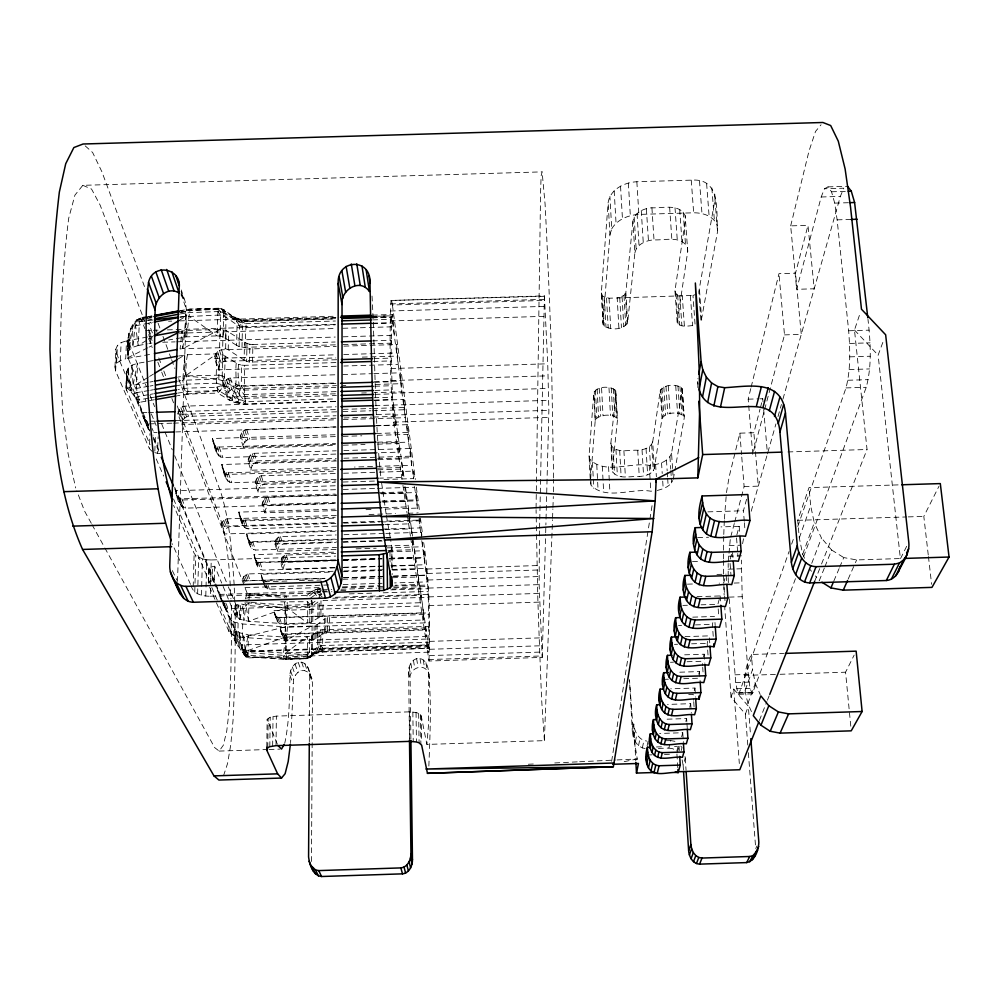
<?xml version="1.0" encoding="UTF-8"?>
<svg xmlns="http://www.w3.org/2000/svg" width="999" height="999" viewBox="0 0 999 999"><rect width="100%" height="100%" fill="white"/><g stroke="black" fill="none" stroke-linecap="round" stroke-linejoin="round"><path stroke-width="0.75" stroke-dasharray="5 3.75" d="M327.535 631.181L327.585 617.707L428.746 614.373L428.971 627.834L329.595 630.956C322.44 630.656 319.168 639.685 312.013 639.41L284.365 640.134L242.445 637.424L233.766 635.514L229.033 631.718L209.665 587.225M329.595 630.956L329.633 617.494M402.035 479.17L393.618 422.127C390.035 381.755 389.235 340.921 391.021 300.462L544.418 295.879L547.739 363.798L548.863 410.339L545.879 524.975M343.132 344.618L391.421 343.156L391.471 315.796L371.391 316.396M410.664 537.762L429.008 661.013L542.22 657.417L539.135 584.627L539.398 537.462M723.476 560.439L723.563 574.088M723.476 558.916L723.713 536.013M152.697 360.664L137.45 363.386L132.055 365.11L128.322 367.944L126.661 371.578L126.598 387.662C138.674 397.415 141.92 413.936 148.476 427.197M222.74 600.349L234.902 628.983L239.61 632.804L248.301 634.74L248.039 657.105L245.866 656.78L244.305 655.057L235.364 641.745L218.606 603.209M428.771 626.385L428.971 648.289L321.89 651.61L317.732 652.035L310.065 657.442L306.755 658.691L286.014 659.352C279.358 657.966 287.712 641.233 285.027 637.112L307.617 636.463C313.811 636.9 316.708 629.27 322.927 629.72L428.771 626.385L428.971 627.834M283.928 658.865L308.341 658.279L313.411 654.457L318.219 652.447L319.867 648.863L319.018 646.253L319.093 630.431M319.156 616.932L319.218 601.286L320.991 600.786L320.916 616.445L309.74 622.852L284.166 623.663L248.551 621.278L239.885 619.305L235.177 615.409L222.315 584.49M429.033 646.952L322.665 650.324L316.496 651.972L311.426 655.794L307.28 656.905L283.853 657.517L247.964 655.294L242.07 652.122L239.61 632.804L239.797 648.851L248.014 650.536L307.442 654.82C312.612 655.681 315.11 649.562 319.867 648.863L320.804 645.766L320.866 629.932M322.927 629.72L322.452 651.66L314.161 652.996L306.443 658.216L284.153 658.853L245.991 656.355L223.439 603.359M324.438 632.379L324.488 618.93L327.585 617.707M325.761 631.668L325.811 618.206M248.039 657.105L245.866 656.78L284.028 659.328L306.755 658.691L309.178 654.869L309.553 651.972L309.653 636.251M309.74 622.852L309.84 607.305L309.503 604.195L307.655 601.71L278.309 601.873M309.303 741.695L309.727 674.725C309.665 669.492 307.105 663.648 301.648 662.212C294.443 661.263 289.935 668.993 289.935 675.361C289.46 698.039 289.535 720.966 284.752 743.244M310.065 657.442L311.426 655.794L311.413 635.764M311.488 622.365L311.763 600.536L307.655 601.71L307.704 623.064L287.337 608.166L248.838 605.656L240.697 603.858L236.126 605.019L228.334 586.863M312.013 639.41L312.088 626.061L317.158 624.65L324.488 618.93M312.712 635.052L312.312 653.508L311.426 655.794L306.755 658.691M312.787 621.64L312.887 606.081L311.763 600.536L309.503 604.195L307.779 604.632L287.312 605.282L245.542 601.985M311.488 861.488L312.512 682.979L309.153 670.304M314.036 639.198L314.111 625.849M315.796 638.723L315.859 625.374M317.095 638.011L317.158 624.65M317.769 631.143L317.382 649.675L315.135 653.621L311.501 654.395L313.411 654.457L314.161 652.996L317.732 652.035M317.832 617.669L317.907 602.035L319.218 601.286M236.476 643.681L236.563 631.043L235.364 641.745L234.902 628.983L234.665 640.347M311.95 678.596L310.277 674.787L307.704 672.015L304.533 670.591L301.149 670.704L297.952 672.327L295.329 675.262L293.606 679.183L290.597 742.632M429.008 661.013C430.107 621.141 429.745 580.756 423.464 541.221M276.011 745.654L276.373 716.108L409.378 711.85L416.046 712.487L418.656 713.373L421.216 715.871L426.885 744.417L544.393 740.646L552.497 519.792M266.808 747.077L267.133 719.442L270.217 717.145L276.373 716.108M267.769 747.664L268.182 718.181M269.805 746.665L270.217 717.145M272.652 745.978L273.039 716.42M536.076 508.204L540.584 192.208L541.121 175.874L542.12 171.878L82.83 185.327L74.913 195.142L68.706 218.257A333.529 62.063 87.6 0 0 60.19 366.133L62.687 411.413L68.082 453.608L75.674 487.962M553.384 491.87L553.558 479.458M553.583 477.909L551.373 351.311A332.817 8.067 88.3 0 0 545.092 204.221L542.12 171.878M178.621 356.031L187.487 354.732L216.708 353.858L222.702 354.82L222.115 380.382L223.326 384.99L221.79 388.524L217.844 393.069L186.563 394.155L177.372 395.754M336.675 359.74L249.538 362.088L246.641 361.326L246.99 343.506L226.074 330.457L220.055 329.445L184.815 330.507L179.283 332.093M242.707 624L242.445 637.424L285.514 626.835L312.088 626.061L286.363 640.197L285.514 626.835L242.707 624L234.041 622.052L229.333 618.194L214.86 584.253M249.538 362.088L249.875 344.28L246.99 343.506M252.547 362.275L252.884 344.48L249.875 344.28M284.478 602.31L285.352 608.166L248.551 621.278L248.901 602.747L285.352 608.166L287.312 605.282L287.188 602.36M539.435 535.901L539.547 529.657M539.585 528.096L544.418 295.879M335.527 401.311L245.791 404.046L239.772 403.671L237.999 402.147C241.958 389.647 236.201 377.272 238.749 364.385L222.702 354.82M335.352 344.842L242.008 347.365L239.123 346.603L239.56 326.024L241.283 322.927L240.397 319.368L232.804 316.383L230.806 317.045L218.756 308.229L189.897 309.091L180.632 310.552M233.766 635.514L234.041 622.052M235.414 604.158L235.177 615.409L236.126 605.019L236.85 617.507L238.811 604.87L239.885 619.305L243.182 604.707L244.755 602.897M239.772 403.671L233.966 402.235L230.956 398.114L219.905 391.308L217.245 390.646L186.563 394.155L184.141 388.474L182.78 380.294L185.414 375.924L216.708 353.858L216.159 379.008L217.844 393.069L228.896 399.862L245.791 404.046L244.443 394.393L239.91 390.247L241.221 386.014L241.646 365.135L238.749 364.385M242.008 347.365L242.432 326.798L241.283 322.927L221.94 309.053L219.33 308.341L190.547 309.203L180.344 310.889M237.824 636.788L238.099 623.351M246.641 361.326L244.131 360.077L244.48 342.245M335.914 362.575L244.655 365.322L244.256 390.209L245.255 401.66L335.152 398.938M245.017 347.565L246.328 320.142L335.889 317.457M728.196 576.211L728.196 563.424M728.221 561.987L730.369 538.261M229.033 631.718L229.333 618.194M236.239 363.149C234.74 374.9 239.398 390.959 228.896 399.862L233.966 402.235L237.999 402.147L232.829 395.367L221.79 388.524M239.123 346.603L236.613 345.342L237.063 324.75L235.964 318.631L223.726 309.59L218.756 308.229L217.894 311.788L217.17 335.901L186.663 336.85L168.706 339.972M230.719 633.766L231.006 620.267M244.131 360.077L228.209 349.75L222.677 347.689L223.114 329.658M236.613 345.342L223.152 336.9L223.776 312.587L225.1 311.301L223.726 309.59M225.262 356.081L224.35 381.069L219.905 391.308L216.733 387.25L187.412 388.136L177.997 389.535M225.699 338.174L225.961 313.998L225.1 311.301L221.94 309.053L189.348 310.277L181.119 311.513M225.637 348.476L226.074 330.457M228.209 349.75L228.634 331.743M795.479 578.646L752.297 693.843L750.024 688.323L748.251 674.4L742.207 596.715L741.37 560.127M149.051 390.484L137.138 392.57L129.945 390.609L128.322 367.944L127.797 388.436L133.042 385.302L148.476 382.292M208.716 568.968L208.454 584.44L208.716 568.968L210.639 567.057L214.71 566.221L221.728 583.091M208.341 583.329L209.34 567.919M208.966 582.292L210.265 581.443L210.639 567.057M191.171 585.739C193.157 594.218 202.785 596.366 210.302 596.228L210.527 587.162M210.577 585.651L211.239 559.964L335.627 556.093M210.265 581.443L212.125 580.869L212.487 566.47M219.605 347.49L220.055 329.445L182.817 348.626L180.095 348.976L182.03 330.719L182.817 348.626L222.677 347.689M177.322 385.539L187.013 384.128L216.358 383.241L218.769 379.533L219.755 354.058M223.152 336.9L220.205 336.114L220.479 311.688L218.257 309.415L225.1 311.301L188.936 312.662L180.419 313.923M214.71 566.221L214.36 580.619L212.125 580.869M201.436 595.204L202.422 558.891L195.804 555.531L194.156 553.371L173.589 505.344M205.794 596.028L205.994 588.473M206.031 586.962L206.756 559.765L202.422 558.891M542.22 657.417L545.629 534.328M545.679 532.779L545.841 526.535M193.182 586.875L194.156 553.371M194.755 591.995L195.804 555.531M197.627 593.818L198.651 557.43M147.34 316.745C127.173 317.083 126.286 343.319 128.022 357.867L145.979 401.011M177.51 581.443L186.289 309.203L185.552 302.722L181.269 289.972M236.85 617.507L237.263 605.257M248.976 599.812L249.25 593.543L247.165 593.244L177.497 412.999M552.559 518.244L552.884 508.928M552.934 507.38L553.321 496.528M154.833 451.148L155.394 436.151L152.984 435.089M153.409 437.125L160.327 453.434L157.517 453.271L158.129 436.8M126.598 390.384L126.661 371.578L125.986 388.661L150.062 444.667M152.36 451.598L149.4 448.701L149.975 433.653M723.776 534.465L724.312 520.616M724.375 519.068L726.335 494.105M148.539 425.661L127.248 375.549L125.986 388.661L126.661 371.578M154.383 399.737L140.584 402.135C133.654 390.472 137.8 376.049 137.45 363.386L133.042 385.302L129.945 390.609L136.638 388.399L148.539 386.301M128.197 337.362L127.447 353.833L129.096 350.149L132.817 347.277L138.199 345.529L139.435 321.528L141.284 317.869L147.115 317.058M147.515 337.013L126.511 340.846L125.724 358.778L120.317 360.514L116.596 363.386L114.972 367.045L115.622 371.066L149.4 448.701M128.671 343.231L128.022 357.867L128.097 340.647L146.366 386.476M114.972 367.045L115.797 349.225L117.42 345.517L121.129 342.607L126.511 340.846M115.622 371.066L116.433 353.309L115.797 349.225M116.596 363.386L117.42 345.517M120.317 360.514L121.129 342.607M797.776 526.461L846.003 387.912C850.798 369.305 850.074 349.775 848.663 330.769L837.137 219.855L834.702 203.109L831.543 191.783L828.009 186.888L824.437 188.761L821.203 196.99L796.64 289.31L814.185 288.786L807.991 225.362L790.671 225.874L796.64 289.31M803.583 556.73L866.233 387.3C872.139 365.184 870.479 341.87 867.981 319.368M239.885 619.305L240.697 603.858M147.777 317.707L140.197 319.118L132.805 324.213L129.096 350.149L130.382 329.096L135.564 325.799L152.672 322.352M180.544 312.537L191.221 310.602L186.676 309.428L184.965 313.074L185.964 316.221L186.663 336.85L189.897 309.091L191.221 310.602L221.94 309.053M428.858 766.058C430.02 734.452 431.718 702.447 428.396 670.966L428.546 724.5L426.885 744.417M287.312 605.282L286.176 623.726L285.352 608.166L284.166 623.663M287.038 637.112L285.864 652.846L286.601 657.554L286.014 659.352L284.153 658.853M127.447 353.833L128.971 333.466L129.096 350.149M307.28 656.905L307.617 636.463L285.864 652.846L283.828 655.419L242.07 652.122L245.092 650.224L248.301 634.74L285.027 637.112L285.864 652.846L307.505 652.172C313.686 652.609 316.671 645.104 322.864 645.554L429.033 642.207M590.209 478.758L589.073 455.681L593.806 392.782C597.427 385.876 610.464 385.639 615.734 390.721L617.494 419.842L612.3 469.617L612.737 472.003C618.93 479.982 630.831 475.836 639.26 476.523C644.954 476.086 652.322 474.425 654.345 468.319L662.012 418.481L660.227 390.759C664.085 384.053 677.047 383.441 682.23 388.711L684.265 417.807L674.887 470.292M695.366 294.593L692.969 295.442L695.142 325.437C689.435 325.424 680.943 328.371 677.172 322.54L687.737 251.348L685.164 215.684C679.37 203.184 662.499 208.354 651.922 207.792C643.893 208.204 634.54 212.5 632.941 221.141L634.877 252.922L627.647 322.365C623.826 330.357 608.915 330.844 603.209 324.762L601.323 292.957L608.129 202.585C610.214 189.223 624.525 182.33 636.85 181.743L691.246 180.145C721.478 177.822 716.021 211.201 717.532 231.618L701.011 321.815L698.801 291.745L714.997 199.438L714.735 193.344M590.609 478.771L595.217 420.517L593.806 392.782M602.946 323.102L609.939 234.815L608.129 202.585M284.365 640.134L285.514 626.835M286.363 640.197L287.5 626.835M128.322 367.944L125.986 387.737M242.32 649.65L243.681 634.09L245.092 650.224L247.977 653.184M130.07 386.663L132.055 365.11L133.042 385.302L136.638 388.399M178.209 358.928L184.715 354.945L182.78 380.294L178.322 381.081M183.966 337.2L185.964 316.221L188.936 312.662M187.487 354.732C184.927 367.257 185.976 379.17 187.962 391.533L186.563 394.155M612.3 469.617L610.876 443.156L615.958 392.108M627.647 322.365L625.874 292.22L632.941 221.141M182.817 348.626L184.815 330.507M232.28 400.224L232.829 395.367L245.791 404.046M409.478 738.486L408.628 671.59C408.441 665.272 412.849 657.492 420.03 658.453C428.996 661.063 428.309 671.827 429.632 679.258M410.889 738.798L410.127 679.869C408.029 667.657 426.123 661.363 428.983 674.887M239.61 632.804L237.974 646.078L236.563 631.043M334.565 567.569L283.129 569.168C280.157 564.81 279.62 556.093 286.276 555.044L335.764 553.508M283.129 569.168L284.191 565.109L288.524 562.162L336.551 560.664M336.026 549.462L277.297 551.286L274.9 543.893C274.95 540.659 276.96 536.975 280.482 536.675L336.263 534.952M277.297 551.286L278.396 547.152L282.842 544.13L335.589 542.494M391.783 567.632L391.908 547.215L390.597 539.635M336.426 510.601L264.785 512.812L262.125 504.645C262.188 501.248 264.335 497.427 268.019 497.115L336.651 495.005M264.785 512.812C264.847 509.453 266.958 505.656 270.617 505.357L335.464 503.346M335.552 489.685L258.029 492.082L255.232 483.479C255.307 479.995 257.517 476.098 261.288 475.786L335.776 473.501M333.129 571.278L247.764 573.95L243.469 576.86L242.382 580.881L325.025 578.296M258.029 492.082C258.104 488.623 260.289 484.765 264.023 484.453L335.389 482.255M335.951 467.619L250.924 470.229L247.964 461.163C248.052 457.592 250.337 453.621 254.208 453.309L336.151 450.799M250.924 470.229C250.999 466.695 253.259 462.749 257.08 462.437L335.889 460.027M335.364 444.38L243.419 447.19C243.506 443.568 245.841 439.535 249.762 439.223L335.364 436.613M336.251 515.472L227.073 518.856C223.464 519.168 221.353 522.902 221.266 526.223L336.488 522.652M335.876 523.389L230.007 526.673C226.423 526.985 224.35 530.681 224.263 533.978L336.151 530.506M335.539 426.873L246.728 429.582C242.769 429.895 240.397 433.953 240.297 437.624L243.419 447.19M654.345 468.319L652.697 441.883L660.227 390.759M677.172 322.54L674.962 290.759L685.439 219.593L685.164 215.684M335.377 393.818L227.11 397.103C227.223 393.281 229.733 389.086 233.853 388.761L336.476 385.651M227.11 397.103L223.626 386.388C223.739 382.517 226.286 378.284 230.444 377.959L336.438 374.75M336.163 366.258L218.232 369.817L214.535 358.441C214.648 354.458 217.307 350.137 221.578 349.812L336.201 346.353M218.232 369.817C218.356 365.884 220.954 361.601 225.187 361.276L335.814 357.929M336.651 411.825L188.561 416.333C184.54 416.658 182.08 420.754 181.93 424.488L335.527 419.805M611.625 761.25L652.347 503.808M335.502 401.561L184.74 406.143C180.669 406.468 178.172 410.601 178.034 414.385L335.414 409.59M148.426 398.201L139.223 399.8L136.089 399.088L137.138 392.57L132.929 394.393M150.287 342.607L150.737 339.96L153.434 335.602M672.564 468.519L671.553 453.146L682.354 390.085M726.46 492.644L729.183 476.698L739.859 433.166L753.87 432.729L760.052 409.078M673.276 479.283L674.625 471.79M742.594 543.693L743.656 537.849M645.092 748.538C634.365 746.915 630.157 733.166 633.753 723.988C634.29 731.355 638.586 740.159 646.69 741.058M697.839 387.587L697.964 378.446M633.266 737.062L634.715 729.445M635.401 741.882L636.875 734.327M638.536 745.679L640.047 738.161M642.345 748.051L643.905 740.571M647.115 745.791L648.076 741.308M319.018 646.253L317.382 649.675L322.19 652.11L428.971 648.289M752.722 454.308L748.189 399.175L750.786 388.586M751.148 387.075L778.958 273.664L795.516 273.177L807.991 225.362M790.671 225.874L809.003 151.049L815.521 131.456L821.053 124.738M658.403 748.401L668.843 748.064L670.766 740.584L674.937 741.32M760.439 407.604L762.749 398.726L759.839 398.826M730.756 536.788L734.302 523.501M734.69 522.027L744.118 486.588L741.683 456.056M753.508 451.323L764.235 411.014M764.635 409.528L784.502 334.89L778.958 273.664M141.284 317.869L136.076 320.217L132.642 327.235L132.817 347.277L135.489 322.377L153.097 318.993M676.798 751.173L678.821 743.731M677.285 752.746L679.058 746.241L674.537 746.39M681.63 736.837L682.754 732.729L659.615 733.478M685.838 721.44L686.625 718.568L663.998 719.292M689.71 707.317L690.696 703.683L667.494 704.432M694.28 690.584L694.967 688.036L670.691 688.811M698.738 674.25L699.475 671.565L676.111 672.315M703.446 657.03L704.22 654.208L681.231 654.932M708.016 654.982L707.192 643.319L708.416 638.848M713.236 636.313L712.374 624.363L713.099 621.74M697.04 596.665L720.154 595.941L717.869 604.295L701.123 604.82M724.887 578.583L723.676 583.029L719.143 583.166M730.219 559.078L731.693 553.696M736.825 534.952L739.173 526.336L720.991 526.898M744.267 521.278L743.431 510.751L747.464 496.016M681.206 750.536L682.03 747.577L680.431 745.654M751.186 511.263L775.923 423.926M778.009 416.558L781.43 404.47M782.954 399.088L840.346 196.428L843.78 188.187L824.437 188.761M287.337 608.166L309.84 607.305L311.588 606.818L312.6 603.259L315.609 600.824M683.441 769.942L683.141 765.284L685.264 758.004L684.752 755.244M609.939 234.815L611.738 228.796L609.914 196.428M634.877 252.922C636.6 244.318 646.041 240.284 654.008 239.86C664.622 240.509 681.443 235.19 687.462 247.54L687.737 251.348M223.539 775.699L227.572 763.486L230.794 744.555L233.042 720.304A356.768 57.755 88.2 0 0 235.227 614.997L234.228 586.388M618.893 327.984L617.195 297.977L624 295.517L625.874 292.22M747.776 744.992L745.404 714.085L731.043 697.19L733.753 689.11L748.313 706.193L750.586 735.576M821.553 563.985L867.045 449.513L854.482 330.02L860.539 311.988M595.217 420.517L594.28 391.371M751.46 711.6C742.869 693.693 741.857 672.252 751.398 654.47L783.753 653.446M804.557 558.266L802.684 554.258L799.3 537.912L797.726 520.329L809.015 487.637L900.149 484.827M729.22 598.676L735.701 682.554L737.724 692.794L738.81 694.268L789.06 551.51M791.62 544.143L794.193 536.775M745.291 689.984L752.584 669.455L751.398 654.47M799.3 537.912L810.701 505.831L809.015 487.637M139.223 399.8L138.112 402.859L140.584 402.135M747.864 703.496L755.256 683.366L752.584 669.455M802.684 554.258L814.26 522.752L810.701 505.831M745.404 714.085L748.313 706.193M906.667 546.303L900.411 558.841L878.121 355.157L884.04 339.148M811.737 563.336L821.465 537.986L814.26 522.752M759.365 720.479L766.857 701.635M767.432 700.187L769.155 695.841M814.647 581.368L820.978 565.434M824.35 568.069L819.305 580.581L815.409 575.936M824.912 566.683L831.63 550.012L821.465 537.986M662.012 418.481C666.033 411.9 678.833 411.326 684.14 416.446L684.265 417.807M610.876 443.156L611.313 445.616C617.357 453.733 629.32 449.625 637.712 450.274C643.431 449.862 650.774 448.039 652.697 441.883M833.84 581.006L839.098 568.606M839.672 567.22L843.768 557.579L856.643 559.927L901.298 558.528M848.139 579.158L854.819 564.048M855.419 562.674L856.643 559.927M589.073 455.681L589.81 459.265C604.782 474.95 630.706 461.938 649.238 465.372C657.692 464.735 668.493 462.15 671.553 453.146M657.23 490.472C663.111 488.911 670.279 486.625 672.727 480.469M245.367 598.925L247.165 593.244L249.163 594.979L284.727 597.489L286.363 596.103L306.88 595.454L308.753 596.44L313.761 592.332L314.498 589.835L320.779 588.511M755.719 848.526L756.967 846.016M850.786 726.223L845.566 672.202L854.157 655.107M928.258 554.982L923.813 516.421L938.935 486.326M151.598 317.819L143.981 319.205L142.595 317.907L141.533 319.98L144.905 328.696M104.845 547.927L214.673 747.602L219.181 751.086L223.339 745.217L226.761 730.956L229.171 709.939A282.292 44.68 88.3 0 0 231.368 608.154L231.006 600.374M309.553 651.972L307.442 654.82L283.828 655.419M136.089 399.088L138.024 396.503L148.789 394.63M611.738 228.796C617.37 219.418 628.359 215.035 638.885 214.41L693.668 212.799C702.959 212.7 713.91 216.071 717.282 225.674M318.032 588.811L311.888 591.346L306.88 595.454L307.18 596.89L308.753 596.44M335.889 383.429L244.243 386.213C234.465 386.625 228.434 376.785 219.231 375.162L216.159 379.008L182.78 380.294M388.074 552.584L391.608 549.438M595.691 419.143C601.048 414.373 611.925 413.499 617.27 418.494L617.494 419.842M179.957 316.895L217.695 315.135C227.535 314.76 233.254 325.012 242.432 326.798L245.579 323.701L335.439 321.004M223.651 316.146L225.961 313.998L236.825 321.316L245.579 323.701L234.578 316.933L234.066 317.794L230.806 317.045L235.776 319.605L247.402 321.578L335.989 318.918M238.311 385.289L235.377 387.974L224.35 381.069L216.159 379.008L185.414 375.924L178.234 377.048M248.901 602.747L245.941 605.307L243.931 620.604L243.182 604.707M310.427 598.189L321.116 590.471M317.907 602.035L311.588 606.818M321.778 593.968L318.469 591.783L314.011 591.058L316.77 596.465L319.443 594.542L321.74 594.642M245.866 656.78L247.964 655.294L244.305 655.057M324.775 578.384L250.299 580.719L247.228 582.092L244.655 575.337M152.934 319.98L139.435 321.528L135.564 325.799L138.199 345.529L147.477 339.822M148.814 339.011L152.797 336.576M179.333 320.292L185.964 316.221L179.907 317.332M136.563 384.39L148.277 377.222M149.588 376.436L153.484 374.038M307.043 658.241L311.426 655.794M147.69 347.827L125.724 358.778L152.909 353.871M149.063 347.14L151.811 345.779M246.603 598.326L249.076 597.14L262.974 598.114M248.014 650.536L285.027 637.112M313.686 653.858L322.19 652.11L322.665 650.324L319.867 648.863L322.814 648.214L429.058 644.855M216.733 387.25L223.326 384.99L239.435 394.817L245.255 401.66L238.773 398.951L234.365 391.858M312.6 603.259L309.503 604.195M143.981 319.205L141.533 319.98L139.46 318.431L142.595 317.907M320.929 588.711L314.498 589.835L311.888 591.346L315.447 594.093L319.443 594.542L322.115 596.865M136.076 320.217L140.197 319.118M321.89 651.61L316.496 651.972M624.2 761.65L637.275 758.953L638.074 761.962M148.851 316.458L151.885 315.896M148.626 316.783L151.648 316.221M149.288 317.42L152.323 316.858M149.026 336.738L152.023 336.188M138.199 345.529L147.352 343.868M148.876 343.581L151.923 343.032M149.962 382.03L152.934 381.506M150.037 386.039L153.009 385.514M150.537 390.234L153.509 389.71M150.325 394.355L153.396 393.831M149.962 397.927L154.57 397.127M177.597 393.131L187.962 391.533L217.245 390.646M145.629 317.445L151.711 316.533M180.582 312.2L191.221 310.602M601.323 292.957L602.647 296.154L609.053 298.214L692.969 295.442M590.359 481.843L591.096 485.327C606.381 500.686 632.167 487.799 650.824 491.208L654.657 490.771M320.916 616.445L322.977 616.221L323.039 600.561L428.284 597.265L427.697 585.064L421.316 537.35M528.296 764.247L536.076 763.873M554.757 762.961L578.109 761.825M579.67 761.75L615.484 760.014M617.032 759.939L637.275 758.953L634.889 744.467A123.426 8.229 88 0 1 633.016 727.946L629.47 679.757L632.33 731.668M335.252 531.218L246.591 533.978L249.6 542.382L336.588 539.685M386.288 538.136L390.946 537.986M274.9 543.893L336.663 541.97M342.832 541.783L381.443 540.584M343.344 542.257L382.13 541.046M246.591 533.978C248.214 539.385 248.589 548.926 255.582 550.049L336.526 547.527M386.338 545.978L412.799 545.154L412.712 538.623M697.689 537.599L708.541 537.262M356.119 548.838L376.211 548.214M387.038 547.877L422.577 546.765L422.49 541.183M335.352 567.857L262.687 570.117C255.944 569.055 255.532 559.89 253.996 554.657L336.576 552.085M387.999 550.486L414.485 549.662L415.759 565.347L391.009 566.121M388.349 551.873L423.926 550.761L424.975 564.747L390.684 565.809M729.133 545.579L740.858 545.204M254.245 557.042L256.368 560.851L259.89 562.225L335.689 559.852M343.431 559.615L382.105 558.416M389.835 558.166L414.597 557.392M253.996 554.657L256.843 562.637L336.238 560.152M344.031 559.915L376.723 558.891M389.173 558.503L415.646 557.679L415.759 565.347M280.831 562.125L335.314 560.427M343.094 560.177L382.005 558.965M389.785 558.728L424.038 557.654L423.926 550.761M342.744 560.464L376.835 559.403M389.235 559.015L424.875 557.904M343.918 567.27L376.66 566.246M378.209 566.196L382.892 566.058M343.082 567.619L381.743 566.408M728.346 556.218L741.483 555.819M343.993 570.941L376.586 569.917M378.134 569.867L382.792 569.73M392.108 569.442L426.261 568.369L427.272 581.893L394.555 582.917M319.131 587.612L269.418 589.173C262.899 588.161 262.475 579.32 261.014 574.275L332.205 572.052M343.044 571.715L381.743 570.504M392.57 570.167L417.332 569.393L418.544 584.502L395.242 585.227M427.11 569.018L538.873 565.521M692.494 561.6L700.274 561.351M427.547 573.451L538.861 569.967M343.731 577.709L376.473 576.685M378.034 576.635L382.704 576.485M393.618 576.148L426.361 575.124L426.261 568.369M343.381 577.809L382.167 576.598M393.032 576.248L427.16 575.187M286.963 581.031L263.711 581.843L261.014 574.275M299.388 580.644L321.141 579.969M342.882 579.283L381.718 578.071M392.595 577.734L418.444 576.997L418.544 584.502M728.071 569.18L741.171 568.768M427.984 580.019L538.948 576.548M244.98 587.599L330.669 584.914M343.132 584.527L382.093 583.304M716.932 574.437L726.098 574.15M342.432 586.888L379.707 585.714M342.32 587.737L376.473 586.663M378.022 586.613L382.679 586.463M393.544 586.126L427.697 585.064M322.427 589.822L331.73 589.535M341.034 589.235L376.685 588.124M378.234 588.074L382.879 587.924M393.731 587.587L427.834 586.525M320.617 591.246L219.63 594.405L220.617 598.726M322.165 591.196L326.835 591.046M340.809 590.609L347.028 590.421M392.083 588.998L420.042 588.124L421.203 602.697L228.184 608.753L224.875 607.454L222.44 603.009M428.371 588.086L539.135 584.627M322.689 592.007L331.98 591.708M390.821 589.872L427.984 588.711M210.302 596.228L322.015 592.719M349.188 593.881L372.402 593.144M383.229 592.807L428.109 591.408M687.437 584.165L693.481 583.965M734.14 583.066L741.42 582.829M335.377 597.265L428.221 594.355M332.804 598.264L421.091 595.354L421.203 602.697M428.683 596.89L539.385 593.418M428.883 605.581L539.685 602.11M274.013 610.601L422.627 605.943L423.738 619.992L281.893 624.462C275.799 623.551 275.349 615.334 274.013 610.601L276.698 619.655M729.095 597.127L742.207 596.715M276.461 617.444L423.613 612.824L423.738 619.992M274.25 612.837L276.236 616.395L279.495 617.682L428.546 612.899L428.746 614.373M682.854 605.394L687.412 605.257M280.032 627.459L425.075 622.889L426.136 636.475L287.687 640.846C281.78 639.972 281.318 632.042 280.032 627.459L282.605 636.138M692.744 617.157L714.535 616.47M282.367 633.978L426.024 629.445L426.136 636.475M280.282 629.645L282.218 633.129L285.402 634.39L425.187 629.982M678.533 625.436L681.605 625.337M695.454 624.899L712.374 624.363M429.483 641.37L541.058 637.849M685.027 636.625L709.24 635.864L709.864 644.692M242.07 648.988L244.68 651.435L246.316 651.723L427.522 645.991L428.434 652.185L248.913 657.866C243.319 656.955 242.145 649.637 241.134 644.929L427.41 639.048L427.522 645.991M429.558 649.288L541.396 645.754M674.475 644.355L677.584 644.255M691.608 643.818L707.192 643.319M429.495 655.581L541.72 652.035M428.608 659.552L542.345 655.943M670.441 662.275L673.476 662.175M687.125 661.738L702.297 661.263L702.609 665.834M734.952 674.824L748.251 674.4M744.168 675.424L778.483 674.337M780.044 674.288L845.566 672.202M665.284 679.295L668.368 679.195M683.778 678.708L697.639 678.259L697.851 681.243M735.701 682.554L749.025 682.13M736.65 688.748L750.024 688.323M737.724 692.794L751.161 692.357M688.723 694.542L693.231 694.392L693.618 700.212M739.809 693.019L753.358 692.582M738.81 694.268L752.297 693.843M219.181 751.086L267.507 749.525M269.068 749.475L279.982 749.125M666.233 740.721L670.766 740.584M656.468 746.965L662.487 746.777M647.29 754.994L651.972 754.844M664.447 754.445L670.691 754.245M831.543 191.783L848.251 191.284M821.203 196.99L840.346 196.428M834.702 203.109L848.488 202.71M837.137 219.855L850.986 219.443M391.021 300.462L544.105 296.291M390.534 303.946L544.817 299.325M391.67 300.849L392.42 304.982L543.918 300.449M390.272 311.001L545.279 306.368M168.569 321.216L171.691 321.129M179.47 320.891L336.613 316.183M372.402 315.11L392.632 314.51L394.343 335.277L369.468 336.026M335.614 317.57L246.853 320.229L235.776 319.605L232.804 316.383M371.441 316.496L391.683 315.884L413.511 478.858M335.614 318.644L245.891 321.341L235.964 318.631M372.739 317.532L391.308 316.983M371.728 317.857L391.933 317.245M372.627 319.892L391.221 319.33M390.247 320.966L545.754 316.296M335.377 324.313L242.432 326.798M372.602 323.189L391.208 322.64M145.617 330.544L151.836 330.357M153.396 330.307L158.054 330.169M167.382 329.882L335.214 324.85M372.515 323.726L392.719 323.127L392.632 314.51M179.383 333.191L336.638 328.471M342.869 328.284L367.782 327.535M369.343 327.485L394.255 326.735M162.725 342.245L175.162 341.87M176.711 341.82L335.264 337.05M343.044 336.813L367.919 336.064M252.884 344.48L335.152 342.008M372.402 340.884L391.034 340.322L391.421 343.156M848.663 330.769L869.142 330.157M343.943 346.129L396.603 344.543L398.226 364.385L343.918 366.021M784.502 334.89L801.273 334.378L795.516 273.177M214.535 358.441L335.976 354.782M343.756 354.545L396.703 352.947L396.603 344.543M362.3 357.13L398.126 356.056M849.55 343.456L870.067 342.844M374.063 358.616L391.208 358.092L392.507 397.19L404.383 479.882M373.039 361.451L391.596 360.889M390.721 368.544L547.739 363.798M849.712 356.855L870.204 356.231M342.682 374.563L372.29 373.663M373.851 373.614L400.349 372.814L401.885 391.808L374.051 392.644M390.959 380.582L548.189 375.824M223.626 386.388L335.302 383.004M374.076 381.83L400.449 381.031L400.349 372.814M374.712 382.255L391.808 381.743M849.113 369.555L869.555 368.931M342.707 385.464L345.816 385.364M375.362 384.465L401.785 383.666M336.101 391.608L239.435 394.817L235.377 387.974L239.91 390.247L335.939 387.425M374.787 386.251L391.883 385.726M374.95 390.422L392.033 389.91M361.675 393.019L366.308 392.882M391.421 393.206L548.538 388.436M244.792 398.339L336.376 395.554M375.174 394.38L392.257 393.856M847.839 380.257L868.181 379.645M373.901 397.752L392.507 397.19M374.2 400.137L392.769 399.575M374.35 400.387L403.883 399.488L405.344 417.682L343.281 419.568M846.003 387.912L866.233 387.3M146.953 412.562L142.295 412.699L142.545 415.459L148.239 429.12L142.545 415.459M148.501 412.512L154.708 412.325M177.972 411.613L336.176 406.805M374.95 405.619L548.776 400.349M343.206 409.353L371.266 408.504M372.814 408.454L403.983 407.505L403.883 399.488M342.882 411.625L370.954 410.776M372.502 410.726L405.244 409.727M748.189 399.175L758.378 398.863M155.357 421.253L146.915 421.079L143.456 417.932M175.599 420.641L336.026 415.759M376.523 414.523L393.656 413.998L395.292 425.237L376.598 425.811M392.832 415.084L548.863 410.339M171.903 423.189L147.09 423.951L147.328 426.673M173.451 423.139L336.276 418.181M344.031 417.944L371.94 417.095M373.489 417.045L395.204 416.383L395.292 425.237M393.618 422.127L548.788 417.395M376.061 425.636L407.217 424.675L408.504 434.378L408.603 442.132L377.447 443.094M153.834 432.604L156.955 432.505M175.649 431.943L336.101 427.048M335.801 454.083L222.877 457.542C214.71 456.143 214.473 444.805 212.437 438.511L336.188 434.69M376.398 433.466L407.33 432.517L407.217 424.675M343.144 436.363L361.813 435.801M377.385 435.327L408.504 434.378M212.712 441.196L215.122 445.492L219.168 447.04L335.589 443.469M377.497 442.195L397.677 441.57L399.225 452.135L377.572 452.797M212.437 438.511L216.221 449.1L335.577 445.454M343.331 445.217L365.022 444.543M377.422 444.168L399.125 443.506L399.225 452.135M343.893 450.561L410.377 448.514L411.7 465.297L354.495 467.057M247.964 461.163L336.188 458.466M343.931 458.229L410.489 456.181L410.377 448.514M377.597 458.741L411.6 457.704M336.014 479.508L231.78 482.717C223.938 481.393 223.651 470.554 221.741 464.51L336.326 461.001M378.134 459.715L401.361 459.003L402.922 477.447L379.583 478.159M787.899 451.948L867.045 449.513M222.003 467.132L224.35 471.316L228.284 472.827L335.939 469.518M378.059 468.219L401.473 467.495M221.741 464.51L225.299 474.488L335.864 471.078M377.909 469.792L402.822 469.031L402.922 477.447M343.544 473.251L377.684 472.202M379.233 472.165L413.374 471.116L414.523 479.82M255.232 483.479L335.901 480.994M384.003 479.508L413.474 478.608L413.374 471.116M343.156 482.017L375.736 481.019M335.164 485.776L175.499 490.696C176.948 496.928 178.359 506.78 185.714 508.129L336.463 503.471M343.306 489.448L375.874 488.449M377.422 488.399L414.635 487.25M176.586 495.541L179.77 498.464L181.781 498.813L335.264 494.08M380.232 492.694L405.032 491.933L406.406 501.311L381.531 502.072M380.332 493.656L416.208 492.544L417.42 508.091L383.154 509.153M336.388 495.242L179.495 500.087L180.569 504.882M381.443 493.856L406.293 493.094L406.406 501.311M744.118 486.588L758.291 486.151L753.87 432.729M262.125 504.645L335.327 502.385M382.055 500.936L416.321 499.887L416.208 492.544M381.793 501.923L417.307 500.824M336.663 526.111L248.089 528.846C240.834 527.672 240.484 517.732 238.773 512.125L335.202 509.14M383.404 507.654L408.291 506.88L408.379 513.623M366.021 509.677L372.252 509.49M369.006 514.46L395.517 513.648M407.992 513.261L417.345 512.962M239.036 514.622L241.258 518.606L244.98 520.042L335.252 517.245M238.773 512.125L241.958 521.003L336.638 518.081M342.719 522.465L419.018 520.104M343.656 523.151L379.47 522.04M381.031 521.99L419.955 520.791L420.067 527.909L384.315 529.02M707.891 511.863L743.431 510.751M384.827 524.612L409.69 523.838L409.59 515.821M385.027 529.682L411.476 528.858L411.563 535.452M797.726 520.329L906.692 516.945M908.253 516.895L923.813 516.421M344.006 534.702L384.29 533.454M385.839 533.404L421.478 532.305L421.878 535.302M246.853 536.413L249.026 540.309L252.635 541.708L335.227 539.135M385.09 537.587L391.321 537.4M828.009 186.888L847.552 186.313M321.141 589.81L317.27 589.772L320.067 597.714L316.77 596.465M286.688 597.539L286.363 596.103L249.163 594.979L247.003 595.604L249.076 597.14M206.756 559.765L211.239 559.964M241.646 365.135L244.655 365.322M219.231 375.162L185.414 375.924L184.715 354.945M220.205 336.114L217.17 335.901L188.711 315.996M249.25 593.543L286.363 596.103M674.962 290.759L676.036 293.956L682.28 296.029L684.39 326.011M246.328 320.142L247.402 321.578L234.066 317.794L245.891 321.341L246.853 320.229L239.685 319.88L241.483 321.166M266.77 581.668L263.336 580.332L261.263 576.61M668.843 748.064L672.964 748.788L675.524 750.386M154.77 452.647L157.517 453.271M216.358 383.241L223.326 384.99M220.479 311.688L225.961 313.998M82.83 185.327L91.546 189.048L100.162 205.145L144.83 321.553M831.63 550.012L843.768 557.579M85.202 145.891L92.632 152.51L101.873 171.703L145.13 288.311M181.044 295.042L183.042 297.103L185.552 302.722M854.482 330.02L878.121 355.157M809.565 568.968L811.513 571.291M320.804 645.766L322.814 648.214M217.894 311.788L220.729 315.347M307.779 604.632L309.84 607.305M241.221 386.014L244.256 390.209M236.825 321.316L239.56 326.024M91.309 523.314L84.528 511.001L76.786 490.846M92.058 524.675L104.096 546.565M311.313 651.498L312.312 653.508M172.352 570.591L176.86 580.082M190.522 584.34L172.203 543.706M755.256 683.366L760.227 694.48M277.385 744.193L267.133 719.442M156.244 458.953L163.649 476.086M173.526 498.938L211.201 586.076M211.813 587.499L217.994 601.785M153.346 438.661L160.052 454.42M174.675 488.786L216.121 586.176M216.733 587.612L222.827 601.922M144.967 419.867L149.725 431.031M177.972 497.34L181.943 506.668M223.064 603.184L224.875 607.454M243.219 650.486L245.841 656.655M116.433 353.309L150.037 432.142M208.841 570.104L214.261 582.842M175.724 493.256L179.72 502.622M219.855 596.69L222.29 602.409M241.346 647.077L244.705 655.157M146.915 421.079L148.701 425.262M179.77 498.464L183.716 507.779M224.026 602.759L226.436 608.453M244.68 651.435L247.29 657.579M174.688 487.237L222.215 599.113M152.073 428.421L153.247 431.206M181.781 498.813L185.714 508.129M225.786 603.059L228.184 608.753M246.316 651.723L248.913 657.866M222.19 375.911L224.35 381.069M151.361 413.948L156.144 425.462M149.9 395.129L154.62 406.655M161.701 423.963L172.315 449.912M174.675 455.669L227.747 585.414M148.739 338.586L152.21 347.59M157.83 362.125L161.201 370.854M161.763 372.302L163.449 376.66M171.878 398.464L173.564 402.822M148.664 334.578L150.737 339.96M178.421 411.888L182.33 422.015M221.591 523.988L224.588 531.768M242.682 578.771L244.243 582.817M148.726 329.458L151.823 337.537M179.42 409.615L183.304 419.767M222.44 521.965L225.424 529.757M243.469 576.86L246.054 583.616M148.739 331.73L152.098 340.459M158.791 357.929L161.588 365.197M163.824 371.016L166.059 376.835M177.223 405.944L220.23 517.981C228.122 544.143 229.67 571.678 230.931 598.826M152.397 332.904L148.814 323.464L150.824 322.178L152.347 326.223M180.906 407.792L184.765 417.957M223.726 520.329L226.698 528.134M182.73 406.593L186.576 416.783M225.324 519.268L228.272 527.072M246.129 574.325L248.689 581.093M156.056 329.795L157.08 332.492M184.74 406.143L188.561 416.333M227.073 518.856L230.007 526.673M247.764 573.95L250.299 580.719M222.902 603.846L223.664 605.869M158.117 323.289L160.277 329.121M162.974 336.413L168.931 352.447M169.468 353.908L171.091 358.279M171.628 359.727L174.875 368.481M178.659 378.683L220.841 492.37C230.082 522.302 231.93 553.833 234.178 584.89M289.935 675.361L292.969 683.591M290.572 670.891L293.606 679.183M292.332 666.932L295.329 675.262M213.636 443.606L217.407 454.145M222.902 469.48L226.461 479.395M239.885 516.845L243.057 525.686M247.69 538.598L250.687 546.965M255.07 559.178L257.904 567.107M262.063 578.696L264.31 584.964M275.012 614.835L277.46 621.64M281.031 631.605L283.354 638.086M217.033 446.678L220.767 457.18M226.211 472.465L229.733 482.355M243.019 519.705L246.154 528.521M250.724 541.383L253.696 549.725M258.029 561.9L260.839 569.805M266.296 585.102L267.62 588.861M277.772 617.382L280.195 624.163M283.728 634.09L286.026 640.559M215.122 445.492L218.881 456.006M224.35 471.316L227.897 481.218M241.258 518.606L244.418 527.435M249.026 540.309L252.01 548.651M256.368 560.851L259.203 568.768M263.336 580.332L264.673 584.078M265.122 585.339L266.021 587.837M276.236 616.395L278.659 623.189M282.218 633.129L284.528 639.597M294.98 663.96L297.952 672.327M219.168 447.04L222.877 457.542M228.284 472.827L231.78 482.717M244.98 520.042L248.089 528.846M252.635 541.708L255.582 550.049M259.89 562.225L262.687 570.117M268.094 585.414L269.418 589.173M279.495 617.682L281.893 624.462M285.402 634.39L287.687 640.846M298.226 662.312L301.149 670.704M301.648 662.212L304.533 670.591M304.857 663.648L307.704 672.015M181.044 293.706L186.289 309.203M309.727 674.725L312.512 682.979M181.119 291.408L183.042 297.103M307.467 666.458L310.277 674.787M214.935 355.831L218.631 367.232M224.013 383.828L227.497 394.58M240.659 435.177L243.768 444.78M248.314 458.778L251.261 467.869M255.557 481.143L258.354 489.76M262.437 502.36L265.097 510.551M275.2 541.708L277.597 549.125M281.119 559.977L283.404 567.045M215.959 353.446L219.643 364.872M225.012 381.506L228.484 392.27M241.596 432.967L244.693 442.582M249.213 456.618L252.148 465.721M256.443 479.021L259.228 487.662M263.299 500.287L265.934 508.491M275.999 539.722L278.396 547.152M281.905 558.029L284.191 565.109M217.52 351.536L221.179 362.987M226.523 379.645L229.97 390.434M243.019 431.181L246.091 440.821M250.599 454.882L253.521 463.998M257.779 477.322L260.552 485.976M264.598 498.626L267.233 506.843M277.235 538.124L279.62 545.566M283.104 556.468L285.377 563.561M219.455 350.287L223.089 361.738M228.396 378.421L231.818 389.223M244.78 430.02L247.839 439.66M252.31 453.733L255.22 462.874M259.453 476.211L262.2 484.877M266.221 497.539L268.843 505.756M278.783 537.075L281.156 544.53M284.615 555.444L286.875 562.537M221.578 349.812L225.187 361.276M230.444 377.959L233.853 388.761M246.728 429.582L249.762 439.223M254.208 453.309L257.08 462.437M261.288 475.786L264.023 484.453M268.019 497.115L270.617 505.357M280.482 536.675L282.842 544.13M286.276 555.044L288.524 562.162M428.871 648.738L404.932 483.628M697.402 381.518L697.939 384.203M682.155 759.839L683.141 765.284M408.628 671.59L410.127 679.869M409.165 667.132L410.651 675.461M410.826 663.174L412.3 671.553M386.113 513.873L381.431 481.655M386.376 515.397L390.334 538.124M413.411 660.202L414.847 668.618M416.608 658.566L418.007 666.995M248.551 621.278L245.667 603.096M420.03 658.453L421.391 666.882M423.276 659.889L424.587 668.306M425.949 662.699L427.222 671.078M372.015 296.029C375.424 356.73 374.363 417.944 381.031 478.558M402.934 485.339L407.03 513.086M407.255 514.635L410.439 536.213M408.828 517.932L409.69 523.838M412.187 540.958L412.799 545.154M414.535 486.55L418.032 512.724M418.856 518.881L421.116 535.801M392.42 304.982L415.347 479.458M416.358 487.175L419.605 511.888M420.417 518.056L422.652 535.039M419.605 518.169L419.955 520.791M544.393 740.646L541.658 699.974A281.793 5.807 88.2 0 1 537.812 598.526L536.076 509.715M928.433 556.518L931.617 584.29M256.843 562.637L257.093 564.997M249.6 542.382L249.85 544.792M241.958 521.003L242.208 523.476M243.993 653.259L243.768 651.136L428.321 645.304L428.434 652.185M225.299 474.488L225.574 477.072M216.221 449.1L216.496 451.76M762.749 398.726L763.011 401.798M763.661 409.453L767.444 453.858M739.859 433.166L741.558 454.533M744.392 522.777L744.979 530.294M714.997 199.438L717.532 231.618M739.173 526.336L739.872 535.202M711.85 187.874L714.385 220.317M736.55 537.937L737.637 551.923M737.749 553.471L737.999 556.58M706.605 183.566L709.115 216.121M748.363 752.722L755.594 846.977M732.554 552.522L733.141 560.164M730.082 563.448L731.006 575.549M699.5 180.906L701.972 213.524M726.211 575.636L726.773 583.079M733.753 689.11L739.322 763.536M724.013 587.437L724.999 600.699M731.043 697.19L724.725 607.38M691.246 180.145L693.668 212.799M699.487 290.022L701.71 320.142M720.154 595.941L720.716 603.671M718.194 608.891L718.756 616.545M714.972 622.502L715.184 625.524M690.409 295.779L692.569 325.774M683.179 212.175L685.476 244.118M679.682 209.44L681.955 241.446M675.012 207.755L677.26 239.797M679.807 295.829L681.905 325.836M704.22 654.208L704.869 663.436M677.659 295.117L679.732 325.137M702.709 667.357L703.034 671.927M676.036 293.956L678.109 324.001M669.63 207.28L671.84 239.335M682.23 388.711L684.14 416.446M681.393 387.475L683.304 415.247M679.932 386.513L681.83 414.323M699.475 671.565L700.087 680.581M677.971 385.939L679.869 413.748M675.724 385.776L677.597 413.598M694.967 688.036L695.566 696.852M693.718 701.673L694.118 707.492M690.696 703.683L691.308 712.961M668.306 386.001L670.142 413.836M672.677 470.067L673.176 477.747M665.983 386.301L667.807 414.123M669.929 456.793L670.741 469.055M670.841 470.579L671.241 476.71M671.34 478.246L671.64 482.842M686.625 718.568L686.825 721.59M686.925 723.101L687.225 727.647M663.823 387.013L665.634 414.81M651.922 207.792L654.008 239.86M662.025 388.062L663.836 415.846M666.483 460.127L667.17 470.816M667.27 472.34L667.569 476.923M667.669 478.446L668.156 486.088M685.264 758.004L686.038 769.979M660.789 389.36L662.587 417.107M682.754 732.729L683.328 741.62M646.378 208.591L648.438 240.647M661.538 462.812L662.225 473.476M662.712 481.093L663.199 488.711M679.058 746.241L679.345 750.586M676.922 754.045L677.809 767.994M641.258 210.577L643.269 242.595M655.606 464.61L656.368 476.785M636.85 181.743L638.885 214.41M651.648 444.38L653.284 470.754M637.05 213.536L639.035 245.492M649.35 446.665L650.973 472.989M634.19 217.183L636.138 249.051M649.238 465.372L650.824 491.208M646.041 448.514L647.639 474.8M628.359 182.992L630.332 215.634M642.032 449.762L643.606 476.011M637.712 450.274L639.26 476.523M620.529 186.101L622.452 218.681M625.312 293.943L627.072 324.038M624 295.517L625.749 325.574M622.077 296.778L623.813 326.823M614.173 190.734L616.046 223.227M619.73 297.627L621.453 327.647M623.9 450.699L625.386 476.948M619.68 450.449L621.141 476.698M615.734 390.721L617.27 418.494M633.753 723.988L635.801 761.026M614.81 389.498L616.333 417.295M609.053 298.214L610.701 328.234M613.261 388.536L614.797 416.358M615.946 449.438L617.382 475.724M606.555 298.027L608.204 328.047M611.263 387.962L612.774 415.796M613.061 447.777L614.485 474.113M604.345 297.315L605.981 327.36M608.99 387.812L610.489 415.646M611.313 445.616L612.737 472.003M602.647 296.154L604.258 326.223M601.598 294.655L603.209 324.762M608.553 466.62L609.927 492.47M601.573 388.037L603.034 415.884M599.263 388.324L600.711 416.171M602.31 466.258L603.658 492.12M597.14 389.036L598.576 416.858M595.429 390.085L596.853 417.882M596.778 464.797L598.089 490.721M592.469 462.4L593.231 477.684M593.306 479.208L593.768 488.374M589.81 459.265L590.721 477.659M590.796 479.195L591.096 485.327M723.613 575.586L723.813 583.104M723.863 584.602L724.15 595.129M728.221 577.622L728.333 583.241M428.284 597.265L428.546 612.899M421.478 532.305L421.566 537.924M421.216 715.871L421.603 742.107M420.442 714.547L420.879 743.93M418.656 713.373L419.081 742.806M416.046 712.487L416.458 741.957M412.837 711.962L413.236 741.47M409.378 711.85L409.752 741.37M404.97 486.401L405.032 491.933M397.59 432.854L397.677 441.57M393.569 405.057L393.656 413.998M391.034 340.322L391.208 358.092M391.908 547.215L392.17 574.575M389.96 551.473L390.06 562.062"/><path stroke-width="1.5" d="M171.229 540.784C155.082 494.567 152.335 444.992 148.127 396.591C147.365 358.641 143.781 320.13 148.539 282.367C152.922 262.625 182.018 268.144 179.146 288.062L169.768 565.159C169.318 574.775 175.212 586.251 185.939 586.376L321.041 582.155C331.855 581.206 337.899 569.842 337.937 559.915L338.186 283.329C336.85 259.166 370.804 257.405 369.967 282.38C372.103 382.992 371.978 484.69 392.257 583.691L391.958 585.826L390.297 587.787L383.703 590.459L334.428 592.332M172.552 577.822C177.51 586.838 180.507 601.947 193.356 602.26L325.499 598.114C336.101 597.177 341.983 586.013 342.008 576.298L342.033 304.545C340.309 289.985 360.065 277.56 369.455 291.533L366.196 270.105M309.29 743.256L308.579 856.955C309.603 864.51 312.65 875.461 321.528 876.51L402.51 873.85C409.24 873.163 412.5 865.796 412.462 859.739L410.914 740.346M281.518 778.046L277.635 773.838L266.758 750.162L267.769 747.664L269.805 746.665L276.011 745.654L409.752 741.37L416.458 741.957L419.081 742.806L421.653 745.192L427.46 773.338L613.361 766.72L652.135 531.743L655.182 500.874L377.809 482.005L656.243 479.133L697.826 477.859L699.587 411.888A175.175 16.446 88.7 0 0 699.275 371.441L695.354 282.992L701.098 361.588L702.759 369.805L699.013 389.585C712.25 430.494 775.361 380.482 779.919 432.018L791.37 562.25C792.294 571.965 799.025 582.629 809.665 582.929L886.313 580.519C891.882 580.119 896.29 576.261 898.638 571.366C902.884 562.012 910.126 552.996 908.765 542.12L885.651 334.777L861.475 309.215L850.549 207.143L845.117 168.956L838.286 141.184L830.681 125.537L822.901 122.49L83.079 144.006L73.864 147.552L65.722 163.724L59.366 191.983A406.868 74.838 87.7 0 0 49.95 349.338C52.747 416.67 54.883 486.9 82.567 549.45L213.986 775.886L218.906 780.057L281.518 778.046L285.115 773.713L288.199 761.538L290.409 744.093M266.758 750.162L266.808 747.077M171.778 271.591L179.046 292.994C167.582 285.652 154.87 298.414 155.107 310.14C153.721 373.926 154.37 439.31 172.253 501.011M683.541 771.49L688.636 850.723C689.06 856.78 692.844 863.86 699.6 864.135L746.678 862.587C755.169 860.751 758.603 850.037 758.84 842.257L750.836 738.661M698.738 457.654L656.243 479.133L655.182 500.874L381.069 516.583L653.796 518.531L384.328 540.072L652.135 531.743M310.489 865.097L315.584 870.004L318.756 870.591L400.849 867.906C407.667 867.207 410.976 859.752 410.939 853.608L409.49 740.047M655.756 482.217L656.243 479.133M698.738 374.325L701.098 361.588M702.547 396.828L706.368 377.172L702.759 369.805M707.654 402.522L711.588 382.967L706.368 377.172M655.094 772.477L636.475 773.076L638.473 763.461L612.649 764.285M697.826 477.859L702.672 454.57L698.825 401.261M713.823 406.094L717.894 386.601L711.588 382.967M720.454 407.192L724.675 387.712C749.912 386.176 781.967 379.22 785.451 412.987L797.302 545.604C798.263 555.519 805.169 566.358 816.033 566.67L894.38 564.21L899.45 562.999L903.795 559.777L906.967 554.882M650.436 747.165L647.427 747.252C645.292 753.933 645.004 761.525 648.451 767.831C654.732 778.084 668.668 771.191 678.109 772.652L680.257 765.084L679.707 756.38M653.446 733.678L650.361 733.778C648.451 739.859 649 746.703 651.985 752.347C658.466 762.874 672.777 755.781 682.479 757.292L683.99 751.972L683.428 743.094M656.455 719.53L653.446 719.63C651.46 725.886 651.985 732.941 655.082 738.761C661.738 749.512 676.385 742.257 686.325 743.805L687.911 738.236L687.324 729.158M659.765 704.67L656.68 704.77C654.62 711.226 655.119 718.506 658.329 724.487C665.172 735.489 680.169 728.071 690.359 729.657L692.032 723.788L691.408 714.51M663.111 689.06L660.077 689.16C657.954 695.804 658.416 703.321 661.75 709.49C668.781 720.741 684.153 713.149 694.605 714.772L696.353 708.603L695.666 698.326M668.331 672.564L663.661 672.714C661.45 679.57 661.887 687.337 665.346 693.706C672.589 705.232 688.336 697.439 699.063 699.113L700.911 692.607L700.199 682.092M672.027 655.219L667.432 655.369C665.147 662.449 665.534 670.479 669.143 677.072C676.598 688.873 692.744 680.881 703.771 682.604L705.719 675.749L704.969 664.972M677.472 636.875L671.415 637.062C669.043 644.392 669.38 652.697 673.139 659.515C680.831 671.615 697.402 663.411 708.728 665.172L710.801 657.929L709.964 646.166M680.307 617.557L675.636 617.707C673.164 625.287 673.438 633.903 677.372 640.958C685.302 653.371 702.334 644.942 713.985 646.753L716.171 639.098L715.296 627.035M686.263 597.002L680.094 597.202C677.534 605.057 677.734 613.998 681.842 621.316C690.047 634.04 707.542 625.386 719.542 627.26L721.852 619.13L720.828 605.219M690.946 575.249L684.839 575.449C682.167 583.603 682.28 592.894 686.588 600.474C695.067 613.561 713.061 604.657 725.436 606.58L727.884 597.951L726.885 584.565M697.477 552.085L689.872 552.322C687.1 560.801 687.112 570.466 691.633 578.346C700.411 591.795 718.943 582.629 731.693 584.615L734.302 575.436L733.254 561.688M702.809 527.46L695.229 527.697C692.344 536.525 692.245 546.59 697.002 554.795C706.093 568.618 725.187 559.178 738.361 561.238L741.146 551.46L739.984 536.675M702.147 495.966C699.038 506.868 696.403 519.343 702.722 529.682C712.162 543.906 731.855 534.178 745.466 536.301L749.962 520.529L747.864 494.542L702.147 495.966C702.285 503.908 703.746 512.512 710.039 518.019C721.565 526.261 737.087 518.406 749.962 520.529M645.991 759.69L647.689 751.96L647.427 747.252M649.45 744.005L650.636 738.573L650.361 733.778M652.472 730.232L653.733 724.537L653.446 719.63M655.656 715.771L656.98 709.789L656.68 704.77M659.003 700.574L660.389 694.28L660.077 689.16M662.524 684.59L663.985 677.959L663.661 672.714M666.233 667.732L667.769 660.739L667.432 655.369M670.142 649.949L671.765 642.557L671.415 637.062M674.275 631.156L675.998 623.339L675.636 617.707M678.658 611.263L680.481 602.984L680.094 597.202M683.291 590.172L685.227 581.381L684.839 575.449M688.224 567.769L690.284 558.416L689.872 552.322M693.468 543.931L695.666 533.966L695.229 527.697M699.063 518.506L702.609 502.435M646.753 763.985L648.463 756.305L647.689 751.96M650.224 748.401L651.435 743.019L650.636 738.573M653.284 734.727L654.545 729.07L653.733 724.537M656.48 720.366L657.804 714.422L656.98 709.789M659.852 705.282L661.251 699.025L660.389 694.28M663.398 689.397L664.872 682.804L663.985 677.959M667.132 672.664L668.681 665.709L667.769 660.739M671.078 654.994L672.714 647.652L671.765 642.557M675.237 636.326L676.972 628.558L675.998 623.339M679.645 616.558L681.493 608.329L680.481 602.984M684.327 595.604L686.276 586.863L685.227 581.381M689.298 573.351L691.37 564.048L690.284 558.416M694.58 549.662L696.79 539.76L695.666 533.966M700.212 524.4L703.783 508.429M648.451 767.831L650.199 760.202L648.463 756.305M651.985 752.347L653.209 746.99L651.435 743.019M655.082 738.761L656.355 733.129L654.545 729.07M658.329 724.487L659.677 718.581L657.804 714.422M661.75 709.49L663.161 703.271L661.251 699.025M665.346 693.706L666.832 687.162L664.872 682.804M669.143 677.072L670.716 670.167L668.681 665.709M673.139 659.515L674.8 652.21L672.714 647.652M677.372 640.958L679.133 633.229L676.972 628.558M681.842 621.316L683.703 613.124L681.493 608.329M686.588 600.474L688.573 591.795L686.276 586.863M691.633 578.346L693.743 569.105L691.37 564.048M697.002 554.795L699.25 544.954L696.79 539.76M702.722 529.682L706.343 513.798M650.936 770.853L652.722 763.261L650.199 760.202M654.545 755.444L655.794 750.112L653.209 746.99M657.704 741.92L659.015 736.325L656.355 733.129M661.026 727.722L662.399 721.84L659.677 718.581M664.51 712.799L665.958 706.618L663.161 703.271M668.181 697.09L669.705 690.571L666.832 687.162M672.052 680.531L673.663 673.663L670.716 670.167M676.136 663.061L677.834 655.794L674.8 652.21M680.456 644.592L682.255 636.9L679.133 633.229M685.027 625.037L686.925 616.895L683.703 613.124M689.872 604.308L691.895 595.654L688.573 591.795M695.017 582.28L697.177 573.076L693.743 569.105M700.499 558.841L702.796 549.025L699.25 544.954M706.343 533.828L710.039 518.019M653.97 772.739L655.781 765.172L652.722 763.261M657.654 757.392L658.928 752.072L655.794 750.112M660.888 743.905L662.237 738.323L659.015 736.325M664.298 729.757L665.696 723.888L662.399 721.84M667.869 714.872L669.342 708.703L665.958 706.618M671.628 699.213L673.189 692.719L669.705 690.571M675.599 682.704L677.235 675.848L673.663 673.663M679.782 665.284L681.518 658.041L677.834 655.794M684.203 646.877L686.038 639.21L682.255 636.9M688.885 627.384L690.833 619.255L686.925 616.895M693.843 606.705L695.916 598.076L691.895 595.654M699.125 584.74L701.323 575.574L697.177 573.076M704.745 561.363L707.092 551.585L702.796 549.025M710.726 536.438L714.51 520.666M657.23 773.326L659.09 765.758L680.257 765.084M661.013 757.979L662.325 752.672L683.99 751.972M664.335 744.517L665.709 738.948L687.911 738.236M667.819 730.369L669.268 724.525L692.032 723.788M671.49 715.509L673.001 709.352L696.353 708.603M675.336 699.862L676.947 693.368L700.911 692.607M679.407 683.378L681.093 676.523L705.719 675.749M683.703 665.971L685.476 658.741L710.801 657.929M688.236 647.577L690.122 639.922L716.171 639.098M693.031 628.096L695.042 619.979L721.852 619.13M698.126 607.442L700.249 598.826L727.884 597.951M703.533 585.501L705.794 576.336L734.302 575.436M709.29 562.137L711.7 552.372L741.146 551.46M715.434 537.237L719.317 521.478M756.43 406.094L761.425 386.588M763.074 407.18L768.206 387.712M769.292 410.764L774.575 391.346M774.487 416.496L779.882 397.177M898.638 571.366L899.899 566.883M778.159 423.813L783.628 404.62M779.919 432.018L785.451 412.987M754.407 856.655L755.169 854.07M688.636 850.723L690.858 844.48L686.126 771.465M791.37 562.25L797.302 545.604M689.397 854.944L691.633 848.75L690.858 844.48M792.756 568.756L798.725 552.222M691.071 858.728L693.331 852.584L691.633 848.75M795.604 574.587L801.648 558.166M693.506 861.7L695.791 855.594L693.331 852.584M799.65 579.17L805.781 562.837M696.44 863.561L698.776 857.479L695.791 855.594M804.495 582.042L810.751 565.771M699.6 864.135L701.985 858.054L749.7 856.493L752.809 855.706L757.529 850.486M809.665 582.929L816.033 566.67M758.79 721.927L739.797 769.742L675.274 771.815M769.73 694.392L814.647 581.368M760.963 725.237L768.818 705.731L760.851 695.866L753.258 715.659L760.963 725.237L770.204 731.268L780.094 733.129L851.223 730.843L862.112 711.513L856.143 651.161L785.289 653.396M770.204 731.268L778.396 711.937L788.611 713.86L862.112 711.513M821.89 582.205L830.918 587.899L833.253 582.38M780.094 733.129L788.611 713.86M830.918 587.899L843.281 590.159L847.527 580.531M746.678 862.587L749.7 856.493M886.313 580.519L894.38 564.21M749.75 861.812L752.809 855.706M891.27 579.32L899.45 562.999M755.544 852.784L758.678 846.565M906.592 552.947L908.678 548.801M752.409 859.764L755.506 853.633M895.516 576.161L903.795 559.777M284.116 744.417L281.543 749.075L277.984 745.566M901.697 484.777L940.309 483.591L949.05 557.03L931.98 587.375L843.281 590.159M154.121 335.751L177.997 321.104M154.783 373.251L176.91 359.727M154.558 344.405L177.909 332.779M341.845 555.894L379.158 554.732L387.137 553.134M154.907 315.334L179.121 310.839M154.67 315.659L177.322 311.451M153.846 316.583L179.608 311.788M154.608 318.706L178.896 314.198M154.196 322.065L178.396 317.607M155.02 335.652L179.033 331.268M154.42 353.609L177.073 349.525M154.221 360.389L177.098 356.306M154.42 381.243L176.748 377.31M155.994 385.002L176.835 381.343M154.995 389.448L175.836 385.801M154.932 393.556L176.461 389.81M156.106 396.865L176.061 393.394M155.906 399.475L175.836 396.016M154.445 319.805L178.459 317.07M427.46 773.338L613.361 766.72L425.999 769.055L614.31 762.986M82.567 549.45L171.653 546.678M341.196 547.377L386.338 545.978M341.246 551.947L386.438 550.536M904.382 558.429L949.05 557.03M213.986 775.886L277.635 773.838M848.251 191.284L851.285 191.196L854.607 202.522L867.806 317.832M850.012 202.66L854.607 202.522M850.986 219.443L857.154 219.256M341.283 316.046L370.841 315.16M340.509 317.32L371.391 316.396M341.845 317.382L344.967 317.282M348.077 317.195L371.441 316.496M341.808 318.456L371.191 317.582M341.646 320.816L371.079 319.942M341.583 324.126L371.054 323.239M341.358 341.82L370.854 340.934M341.358 359.603L372.515 358.666M340.559 362.437L371.491 361.501M340.547 383.291L373.164 382.305M340.597 387.287L373.239 386.301M340.771 391.471L373.389 390.472M341.021 395.417L373.626 394.43M341.358 398.751L372.352 397.802M341.708 401.123L372.652 400.187M156.256 412.275L174.875 411.713M340.834 406.668L373.401 405.669M156.918 421.216L175.599 420.641M340.696 415.609L373.414 414.622M158.504 432.467L174.088 431.993M340.771 426.898L375.05 425.849M341.571 434.565L375.799 433.516M341.795 443.281L375.949 442.232M340.447 453.933L376.024 452.847M340.971 460.851L376.586 459.765M702.672 454.57L781.693 452.135M340.622 469.368L376.498 468.269M340.684 479.358L378.022 478.209M63.811 491.67L158.117 488.773M341.371 485.589L378.571 484.44M341.471 493.893L378.671 492.744M341.121 503.321L379.982 502.122M341.421 508.953L381.855 507.692M341.471 517.045L380.382 515.846M72.727 526.136L165.322 523.264M341.321 525.961L383.279 524.662M341.471 531.031L383.479 529.72M341.458 538.948L383.529 537.637M593.618 767.332L612.287 767.132M717.894 386.601L724.675 387.712M707.092 551.585L711.7 552.372M701.323 575.574L705.794 576.336M695.916 598.076L700.249 598.826M690.833 619.255L695.042 619.979M686.038 639.21L690.122 639.922M681.518 658.041L685.476 658.741M677.235 675.848L681.093 676.523M673.189 692.719L676.947 693.368M669.342 708.703L673.001 709.352M665.696 723.888L669.268 724.525M662.237 738.323L665.709 738.948M658.928 752.072L662.325 752.672M655.781 765.172L659.09 765.758M698.776 857.479L701.985 858.054M768.818 705.731L778.396 711.937M847.552 186.313L851.285 191.196M170.367 571.84L180.257 593.856M309.053 861.25L313.361 871.078M176.136 582.517L183.766 598.476M312.737 868.106L315.584 874.063M180.744 585.476L188.274 601.373M315.584 870.004L318.394 875.936M185.939 586.376L193.356 602.26M318.756 870.591L321.528 876.51M166.121 481.805L172.29 496.091M161.276 457.28L173.464 485.926M147.303 289.011L155.107 310.14M148.539 282.367L156.294 303.596M151.523 276.486L159.216 297.814M155.919 272.065L163.511 293.456M161.176 269.63L168.656 291.059M166.683 269.455L174.051 290.896M178.409 281.481L179.358 284.315M175.849 275.761L179.208 285.714M321.041 582.155L325.499 598.114M400.849 867.906L402.51 873.85M326.261 580.918L330.607 596.903M404.021 867.12L405.631 873.076M330.969 577.684L335.214 593.731M406.855 865.034L408.429 871.028M334.715 572.752L338.861 588.898M409.078 861.875L410.626 867.894M337.113 566.633L341.208 582.879M410.489 857.929L412.013 864.01M337.937 559.915L342.008 576.298M410.939 853.608L412.462 859.739M338.186 283.329L342.033 304.545M339.148 276.698L342.982 298.027M341.908 270.816L345.666 292.245M346.129 266.408L349.8 287.899M351.286 263.973L354.857 285.514M356.78 263.811L360.239 285.352M361.963 265.934L365.309 287.437M368.968 275.811L370.117 283.429M713.773 643.768L713.985 646.753M698.863 696.128L699.063 699.113M677.909 769.555L678.109 772.652M635.888 762.537L636.475 773.076M391.87 576.723L391.958 585.826M390.134 571.141L390.297 587.787M387.15 554.645L387.45 589.373M383.416 554.258L383.703 590.459M379.158 554.732L379.42 590.921"/></g></svg>
